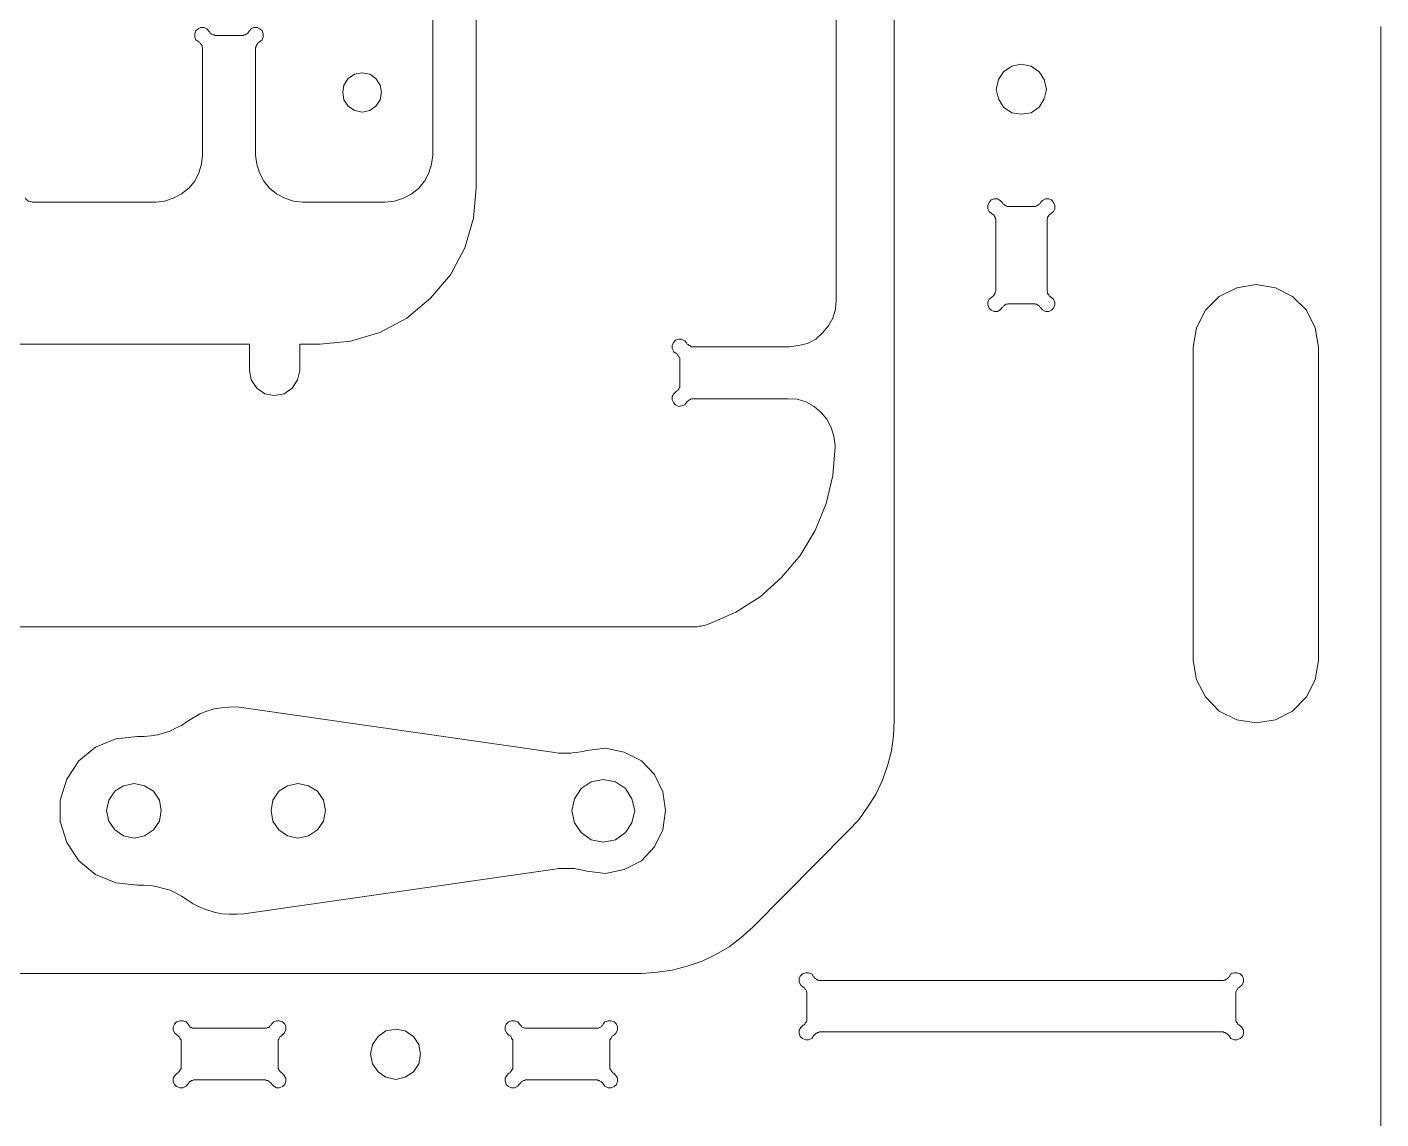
# Model space of a CAD drawing. Header units: inches. Extents: x 0 to 612, y 168 to 624.
# Drawn here: x 280.3 to 365.2, y 237.3 to 305.7 of the extents above; entities that cross this region are included whole.
import ezdxf

# ---------------------------------------------------------------- set-up
doc = ezdxf.new("R2010")
doc.units = ezdxf.units.IN
doc.header["$MEASUREMENT"] = 0
doc.layers.add('Capa 1', color=7, linetype='Continuous')

# ---------------------------------------------------------------- blocks, each defined once
blk = doc.blocks.new('block 1276')
at = {"layer": 'Capa 1', "color": 7, "lineweight": 9, "true_color": 0xffffff}
blk.add_lwpolyline([(355.672, 246.224), (355.775, 246.396), (355.983, 246.466), (356.156, 246.466), (356.363, 246.396), (356.502, 246.259), (356.571, 246.086), (356.571, 245.878), (356.468, 245.705), (356.329, 245.566)], dxfattribs=at)
blk = doc.blocks.new('block 1277')
at = {"layer": 'Capa 1', "color": 7, "lineweight": 9, "true_color": 0xffffff}
blk.add_lwpolyline([(355.672, 246.224), (355.637, 246.189), (355.568, 246.12), (355.533, 246.086), (355.464, 246.051), (355.43, 246.017), (355.36, 246.017), (355.291, 245.981), (355.222, 245.981)], dxfattribs=at)
blk = doc.blocks.new('block 1278')
at = {"layer": 'Capa 1', "color": 7, "lineweight": 9, "true_color": 0xffffff}
blk.add_lwpolyline([(355.222, 245.981), (330.075, 245.981)], dxfattribs=at)
blk = doc.blocks.new('block 1279')
at = {"layer": 'Capa 1', "color": 7, "lineweight": 9, "true_color": 0xffffff}
blk.add_lwpolyline([(330.075, 245.981), (330.006, 245.981), (329.937, 246.017), (329.867, 246.017), (329.833, 246.051), (329.764, 246.086), (329.729, 246.12), (329.66, 246.189), (329.625, 246.224)], dxfattribs=at)
blk = doc.blocks.new('block 1280')
at = {"layer": 'Capa 1', "color": 7, "lineweight": 9, "true_color": 0xffffff}
blk.add_lwpolyline([(328.968, 245.566), (328.83, 245.705), (328.726, 245.878), (328.726, 246.086), (328.795, 246.259), (328.934, 246.396), (329.141, 246.466), (329.314, 246.466), (329.521, 246.396), (329.625, 246.224)], dxfattribs=at)
blk = doc.blocks.new('block 1281')
at = {"layer": 'Capa 1', "color": 7, "lineweight": 9, "true_color": 0xffffff}
blk.add_lwpolyline([(328.968, 245.566), (329.037, 245.532), (329.072, 245.497), (329.106, 245.428), (329.141, 245.394), (329.176, 245.324), (329.21, 245.255), (329.21, 245.187), (329.21, 245.151)], dxfattribs=at)
blk = doc.blocks.new('block 1282')
at = {"layer": 'Capa 1', "color": 7, "lineweight": 9, "true_color": 0xffffff}
blk.add_lwpolyline([(329.21, 245.151), (329.21, 243.595)], dxfattribs=at)
blk = doc.blocks.new('block 1283')
at = {"layer": 'Capa 1', "color": 7, "lineweight": 9, "true_color": 0xffffff}
blk.add_lwpolyline([(329.21, 243.595), (329.21, 243.525), (329.21, 243.491), (329.176, 243.422), (329.141, 243.353), (329.106, 243.318), (329.072, 243.249), (329.037, 243.215), (328.968, 243.18)], dxfattribs=at)
blk = doc.blocks.new('block 1284')
at = {"layer": 'Capa 1', "color": 7, "lineweight": 9, "true_color": 0xffffff}
blk.add_lwpolyline([(329.625, 242.522), (329.521, 242.35), (329.314, 242.28), (329.141, 242.28), (328.934, 242.35), (328.795, 242.488), (328.726, 242.661), (328.726, 242.868), (328.83, 243.042), (328.968, 243.18)], dxfattribs=at)
blk = doc.blocks.new('block 1289')
at = {"layer": 'Capa 1', "color": 7, "lineweight": 9, "true_color": 0xffffff}
blk.add_lwpolyline([(353.424, 266.044), (353.631, 264.834), (354.185, 263.761), (355.049, 262.861), (356.156, 262.309), (357.366, 262.136), (358.577, 262.309), (359.649, 262.861), (360.515, 263.761), (361.068, 264.834), (361.275, 266.044)], dxfattribs=at)
blk = doc.blocks.new('block 1290')
at = {"layer": 'Capa 1', "color": 7, "lineweight": 9, "true_color": 0xffffff}
blk.add_lwpolyline([(353.424, 285.657), (353.424, 266.044)], dxfattribs=at)
blk = doc.blocks.new('block 1291')
at = {"layer": 'Capa 1', "color": 7, "lineweight": 9, "true_color": 0xffffff}
blk.add_lwpolyline([(361.275, 285.657), (361.068, 286.867), (360.515, 287.975), (359.649, 288.839), (358.577, 289.393), (357.366, 289.6), (356.156, 289.393), (355.049, 288.839), (354.185, 287.975), (353.631, 286.867), (353.424, 285.657)], dxfattribs=at)
blk = doc.blocks.new('block 1292')
at = {"layer": 'Capa 1', "color": 7, "lineweight": 9, "true_color": 0xffffff}
blk.add_lwpolyline([(361.275, 266.044), (361.275, 285.657)], dxfattribs=at)
blk = doc.blocks.new('block 1329')
at = {"layer": 'Capa 1', "color": 7, "lineweight": 9, "true_color": 0xffffff}
blk.add_lwpolyline([(325.82, 249.337), (331.805, 255.355)], dxfattribs=at)
blk = doc.blocks.new('block 1332')
at = {"layer": 'Capa 1', "color": 7, "lineweight": 9, "true_color": 0xffffff}
blk.add_lwpolyline([(325.82, 249.337), (325.094, 248.68), (324.333, 248.092), (323.503, 247.607), (322.638, 247.192), (321.704, 246.881), (320.771, 246.639), (319.836, 246.501), (318.867, 246.432)], dxfattribs=at)
blk = doc.blocks.new('block 1333')
at = {"layer": 'Capa 1', "color": 7, "lineweight": 9, "true_color": 0xffffff}
blk.add_lwpolyline([(334.676, 262.273), (334.641, 261.306), (334.503, 260.371), (334.261, 259.438), (333.949, 258.538), (333.534, 257.639), (333.015, 256.843), (332.462, 256.048), (331.805, 255.355)], dxfattribs=at)
blk = doc.blocks.new('block 1486')
at = {"layer": 'Capa 1', "color": 7, "lineweight": 9, "true_color": 0xffffff}
blk.add_lwpolyline([(315.997, 243.007), (311.638, 243.007)], dxfattribs=at)
blk = doc.blocks.new('block 1487')
at = {"layer": 'Capa 1', "color": 7, "lineweight": 9, "true_color": 0xffffff}
blk.add_lwpolyline([(311.188, 243.249), (311.258, 243.18), (311.292, 243.146), (311.327, 243.076), (311.396, 243.042), (311.431, 243.042), (311.5, 243.007), (311.569, 243.007), (311.638, 243.007)], dxfattribs=at)
blk = doc.blocks.new('block 1488')
at = {"layer": 'Capa 1', "color": 7, "lineweight": 9, "true_color": 0xffffff}
blk.add_lwpolyline([(311.188, 243.249), (311.085, 243.388), (310.877, 243.457), (310.704, 243.457), (310.497, 243.388), (310.358, 243.249), (310.289, 243.076), (310.289, 242.868), (310.393, 242.695), (310.531, 242.558)], dxfattribs=at)
blk = doc.blocks.new('block 1489')
at = {"layer": 'Capa 1', "color": 7, "lineweight": 9, "true_color": 0xffffff}
blk.add_lwpolyline([(310.773, 242.142), (310.773, 242.211), (310.773, 242.28), (310.739, 242.315), (310.704, 242.384), (310.67, 242.453), (310.635, 242.488), (310.601, 242.522), (310.531, 242.558)], dxfattribs=at)
blk = doc.blocks.new('block 1490')
at = {"layer": 'Capa 1', "color": 7, "lineweight": 9, "true_color": 0xffffff}
blk.add_lwpolyline([(310.773, 242.142), (310.773, 240.62)], dxfattribs=at)
blk = doc.blocks.new('block 1491')
at = {"layer": 'Capa 1', "color": 7, "lineweight": 9, "true_color": 0xffffff}
blk.add_lwpolyline([(310.531, 240.171), (310.601, 240.205), (310.635, 240.274), (310.67, 240.309), (310.704, 240.344), (310.739, 240.412), (310.773, 240.481), (310.773, 240.551), (310.773, 240.62)], dxfattribs=at)
blk = doc.blocks.new('block 1492')
at = {"layer": 'Capa 1', "color": 7, "lineweight": 9, "true_color": 0xffffff}
blk.add_lwpolyline([(310.531, 240.171), (310.393, 240.032), (310.289, 239.859), (310.289, 239.687), (310.358, 239.479), (310.497, 239.341), (310.704, 239.271), (310.877, 239.271), (311.085, 239.375), (311.188, 239.514)], dxfattribs=at)
blk = doc.blocks.new('block 1493')
at = {"layer": 'Capa 1', "color": 7, "lineweight": 9, "true_color": 0xffffff}
blk.add_lwpolyline([(290.85, 239.756), (290.78, 239.756), (290.711, 239.721), (290.642, 239.721), (290.607, 239.687), (290.538, 239.651), (290.503, 239.617), (290.469, 239.548), (290.435, 239.514)], dxfattribs=at)
blk = doc.blocks.new('block 1494')
at = {"layer": 'Capa 1', "color": 7, "lineweight": 9, "true_color": 0xffffff}
blk.add_lwpolyline([(290.85, 239.756), (295.208, 239.756)], dxfattribs=at)
blk = doc.blocks.new('block 1495')
at = {"layer": 'Capa 1', "color": 7, "lineweight": 9, "true_color": 0xffffff}
blk.add_lwpolyline([(295.658, 239.514), (295.623, 239.548), (295.554, 239.617), (295.519, 239.651), (295.484, 239.687), (295.416, 239.721), (295.346, 239.721), (295.277, 239.756), (295.208, 239.756)], dxfattribs=at)
blk = doc.blocks.new('block 1496')
at = {"layer": 'Capa 1', "color": 7, "lineweight": 9, "true_color": 0xffffff}
blk.add_lwpolyline([(295.658, 239.514), (295.796, 239.375), (295.969, 239.271), (296.142, 239.271), (296.349, 239.341), (296.488, 239.479), (296.557, 239.687), (296.557, 239.859), (296.453, 240.032), (296.314, 240.171)], dxfattribs=at)
blk = doc.blocks.new('block 1497')
at = {"layer": 'Capa 1', "color": 7, "lineweight": 9, "true_color": 0xffffff}
blk.add_lwpolyline([(296.072, 240.62), (296.072, 240.551), (296.072, 240.481), (296.107, 240.412), (296.142, 240.344), (296.176, 240.309), (296.211, 240.274), (296.28, 240.205), (296.314, 240.171)], dxfattribs=at)
blk = doc.blocks.new('block 1498')
at = {"layer": 'Capa 1', "color": 7, "lineweight": 9, "true_color": 0xffffff}
blk.add_lwpolyline([(296.072, 240.62), (296.072, 242.142)], dxfattribs=at)
blk = doc.blocks.new('block 1499')
at = {"layer": 'Capa 1', "color": 7, "lineweight": 9, "true_color": 0xffffff}
blk.add_lwpolyline([(296.314, 242.558), (296.28, 242.522), (296.211, 242.488), (296.176, 242.453), (296.142, 242.384), (296.107, 242.315), (296.072, 242.28), (296.072, 242.211), (296.072, 242.142)], dxfattribs=at)
blk = doc.blocks.new('block 1500')
at = {"layer": 'Capa 1', "color": 7, "lineweight": 9, "true_color": 0xffffff}
blk.add_lwpolyline([(296.314, 242.558), (296.453, 242.695), (296.557, 242.868), (296.557, 243.076), (296.488, 243.249), (296.349, 243.388), (296.142, 243.457), (295.969, 243.457), (295.796, 243.388), (295.658, 243.249)], dxfattribs=at)
blk = doc.blocks.new('block 1501')
at = {"layer": 'Capa 1', "color": 7, "lineweight": 9, "true_color": 0xffffff}
blk.add_lwpolyline([(295.208, 243.007), (295.277, 243.007), (295.346, 243.007), (295.416, 243.042), (295.484, 243.042), (295.519, 243.076), (295.554, 243.146), (295.623, 243.18), (295.658, 243.249)], dxfattribs=at)
blk = doc.blocks.new('block 1502')
at = {"layer": 'Capa 1', "color": 7, "lineweight": 9, "true_color": 0xffffff}
blk.add_lwpolyline([(295.208, 243.007), (290.85, 243.007)], dxfattribs=at)
blk = doc.blocks.new('block 1503')
at = {"layer": 'Capa 1', "color": 7, "lineweight": 9, "true_color": 0xffffff}
blk.add_lwpolyline([(290.435, 243.249), (290.469, 243.18), (290.503, 243.146), (290.538, 243.076), (290.607, 243.042), (290.642, 243.042), (290.711, 243.007), (290.78, 243.007), (290.85, 243.007)], dxfattribs=at)
blk = doc.blocks.new('block 1504')
at = {"layer": 'Capa 1', "color": 7, "lineweight": 9, "true_color": 0xffffff}
blk.add_lwpolyline([(290.435, 243.249), (290.296, 243.388), (290.123, 243.457), (289.916, 243.457), (289.708, 243.388), (289.569, 243.249), (289.5, 243.076), (289.5, 242.868), (289.604, 242.695), (289.743, 242.558)], dxfattribs=at)
blk = doc.blocks.new('block 1505')
at = {"layer": 'Capa 1', "color": 7, "lineweight": 9, "true_color": 0xffffff}
blk.add_lwpolyline([(289.985, 242.142), (289.985, 242.211), (289.985, 242.28), (289.95, 242.315), (289.916, 242.384), (289.881, 242.453), (289.846, 242.488), (289.812, 242.522), (289.743, 242.558)], dxfattribs=at)
blk = doc.blocks.new('block 1506')
at = {"layer": 'Capa 1', "color": 7, "lineweight": 9, "true_color": 0xffffff}
blk.add_lwpolyline([(289.985, 242.142), (289.985, 240.62)], dxfattribs=at)
blk = doc.blocks.new('block 1507')
at = {"layer": 'Capa 1', "color": 7, "lineweight": 9, "true_color": 0xffffff}
blk.add_lwpolyline([(289.743, 240.171), (289.812, 240.205), (289.846, 240.274), (289.881, 240.309), (289.916, 240.344), (289.95, 240.412), (289.985, 240.481), (289.985, 240.551), (289.985, 240.62)], dxfattribs=at)
blk = doc.blocks.new('block 1508')
at = {"layer": 'Capa 1', "color": 7, "lineweight": 9, "true_color": 0xffffff}
blk.add_lwpolyline([(289.743, 240.171), (289.604, 240.032), (289.5, 239.859), (289.5, 239.687), (289.569, 239.479), (289.708, 239.341), (289.916, 239.271), (290.123, 239.271), (290.296, 239.375), (290.435, 239.514)], dxfattribs=at)
blk = doc.blocks.new('block 1525')
at = {"layer": 'Capa 1', "color": 7, "lineweight": 9, "true_color": 0xffffff}
blk.add_lwpolyline([(304.997, 241.381), (304.893, 241.969), (304.547, 242.488), (304.028, 242.834), (303.44, 242.938), (302.817, 242.834), (302.333, 242.488), (301.988, 241.969), (301.849, 241.381), (301.988, 240.759), (302.333, 240.274), (302.817, 239.929), (303.44, 239.79), (304.028, 239.929), (304.547, 240.274), (304.893, 240.759), (304.997, 241.381)], dxfattribs=at)
blk = doc.blocks.new('block 1578')
at = {"layer": 'Capa 1', "color": 7, "lineweight": 9, "true_color": 0xffffff}
blk.add_lwpolyline([(343.842, 288.147), (343.808, 288.182), (343.772, 288.251), (343.703, 288.286), (343.669, 288.32), (343.6, 288.354), (343.53, 288.354), (343.496, 288.39), (343.427, 288.39)], dxfattribs=at)
blk = doc.blocks.new('block 1691')
at = {"layer": 'Capa 1', "color": 7, "lineweight": 9, "true_color": 0xffffff}
blk.add_lwpolyline([(334.676, 262.273), (334.676, 332.008)], dxfattribs=at)
blk = doc.blocks.new('block 1692')
at = {"layer": 'Capa 1', "color": 7, "lineweight": 9, "true_color": 0xffffff}
blk.add_lwpolyline([(61.239, 246.432), (318.867, 246.432)], dxfattribs=at)
blk = doc.blocks.new('block 1766')
at = {"layer": 'Capa 1', "color": 7, "lineweight": 9, "true_color": 0xffffff}
blk.add_lwpolyline([(365.185, 194.477), (365.185, 305.754)], dxfattribs=at)
blk = doc.blocks.new('block 1901')
at = {"layer": 'Capa 1', "color": 7, "lineweight": 9, "true_color": 0xffffff}
blk.add_lwpolyline([(344.223, 301.811), (344.084, 302.434), (343.772, 302.917), (343.254, 303.264), (342.631, 303.401), (342.043, 303.264), (341.524, 302.917), (341.213, 302.434), (341.075, 301.811), (341.213, 301.223), (341.524, 300.704), (342.043, 300.357), (342.631, 300.254), (343.254, 300.357), (343.772, 300.704), (344.084, 301.223), (344.223, 301.811)], dxfattribs=at)
blk = doc.blocks.new('block 1918')
at = {"layer": 'Capa 1', "color": 7, "lineweight": 9, "true_color": 0xffffff}
blk.add_lwpolyline([(343.427, 288.39), (341.87, 288.39)], dxfattribs=at)
blk = doc.blocks.new('block 1919')
at = {"layer": 'Capa 1', "color": 7, "lineweight": 9, "true_color": 0xffffff}
blk.add_lwpolyline([(341.87, 288.39), (341.801, 288.39), (341.767, 288.354), (341.697, 288.354), (341.628, 288.32), (341.594, 288.286), (341.524, 288.251), (341.489, 288.182), (341.455, 288.147)], dxfattribs=at)
blk = doc.blocks.new('block 1920')
at = {"layer": 'Capa 1', "color": 7, "lineweight": 9, "true_color": 0xffffff}
blk.add_lwpolyline([(340.798, 288.805), (340.625, 288.666), (340.556, 288.493), (340.556, 288.32), (340.625, 288.112), (340.764, 287.975), (340.937, 287.905), (341.144, 287.905), (341.316, 288.009), (341.455, 288.147)], dxfattribs=at)
blk = doc.blocks.new('block 1921')
at = {"layer": 'Capa 1', "color": 7, "lineweight": 9, "true_color": 0xffffff}
blk.add_lwpolyline([(340.798, 288.805), (340.833, 288.839), (340.901, 288.874), (340.937, 288.943), (340.971, 288.978), (341.006, 289.047), (341.006, 289.116), (341.04, 289.185), (341.04, 289.254)], dxfattribs=at)
blk = doc.blocks.new('block 1922')
at = {"layer": 'Capa 1', "color": 7, "lineweight": 9, "true_color": 0xffffff}
blk.add_lwpolyline([(341.04, 289.254), (341.04, 293.612)], dxfattribs=at)
blk = doc.blocks.new('block 1923')
at = {"layer": 'Capa 1', "color": 7, "lineweight": 9, "true_color": 0xffffff}
blk.add_lwpolyline([(341.04, 293.612), (341.04, 293.682), (341.006, 293.751), (341.006, 293.82), (340.971, 293.854), (340.937, 293.924), (340.901, 293.959), (340.833, 293.993), (340.798, 294.027)], dxfattribs=at)
blk = doc.blocks.new('block 1924')
at = {"layer": 'Capa 1', "color": 7, "lineweight": 9, "true_color": 0xffffff}
blk.add_lwpolyline([(341.455, 294.72), (341.316, 294.857), (341.144, 294.962), (340.937, 294.962), (340.764, 294.893), (340.625, 294.72), (340.556, 294.547), (340.556, 294.339), (340.625, 294.166), (340.798, 294.027)], dxfattribs=at)
blk = doc.blocks.new('block 1925')
at = {"layer": 'Capa 1', "color": 7, "lineweight": 9, "true_color": 0xffffff}
blk.add_lwpolyline([(341.455, 294.72), (341.489, 294.65), (341.524, 294.615), (341.594, 294.581), (341.628, 294.547), (341.697, 294.512), (341.767, 294.478), (341.801, 294.478), (341.87, 294.478)], dxfattribs=at)
blk = doc.blocks.new('block 1926')
at = {"layer": 'Capa 1', "color": 7, "lineweight": 9, "true_color": 0xffffff}
blk.add_lwpolyline([(341.87, 294.478), (343.427, 294.478)], dxfattribs=at)
blk = doc.blocks.new('block 1927')
at = {"layer": 'Capa 1', "color": 7, "lineweight": 9, "true_color": 0xffffff}
blk.add_lwpolyline([(343.427, 294.478), (343.496, 294.478), (343.53, 294.478), (343.6, 294.512), (343.669, 294.547), (343.703, 294.581), (343.772, 294.615), (343.808, 294.65), (343.842, 294.72)], dxfattribs=at)
blk = doc.blocks.new('block 1928')
at = {"layer": 'Capa 1', "color": 7, "lineweight": 9, "true_color": 0xffffff}
blk.add_lwpolyline([(344.499, 294.027), (344.672, 294.166), (344.741, 294.339), (344.741, 294.547), (344.672, 294.72), (344.534, 294.893), (344.361, 294.962), (344.153, 294.962), (343.98, 294.857), (343.842, 294.72)], dxfattribs=at)
blk = doc.blocks.new('block 1929')
at = {"layer": 'Capa 1', "color": 7, "lineweight": 9, "true_color": 0xffffff}
blk.add_lwpolyline([(344.499, 294.027), (344.465, 293.993), (344.396, 293.959), (344.361, 293.924), (344.326, 293.854), (344.292, 293.82), (344.292, 293.751), (344.257, 293.682), (344.257, 293.612)], dxfattribs=at)
blk = doc.blocks.new('block 1930')
at = {"layer": 'Capa 1', "color": 7, "lineweight": 9, "true_color": 0xffffff}
blk.add_lwpolyline([(344.257, 293.612), (344.257, 289.254)], dxfattribs=at)
blk = doc.blocks.new('block 1931')
at = {"layer": 'Capa 1', "color": 7, "lineweight": 9, "true_color": 0xffffff}
blk.add_lwpolyline([(344.257, 289.254), (344.257, 289.185), (344.292, 289.116), (344.292, 289.047), (344.326, 288.978), (344.361, 288.943), (344.396, 288.874), (344.465, 288.839), (344.499, 288.805)], dxfattribs=at)
blk = doc.blocks.new('block 1932')
at = {"layer": 'Capa 1', "color": 7, "lineweight": 9, "true_color": 0xffffff}
blk.add_lwpolyline([(343.842, 288.147), (343.98, 288.009), (344.153, 287.905), (344.361, 287.905), (344.534, 287.975), (344.672, 288.112), (344.741, 288.32), (344.741, 288.493), (344.672, 288.666), (344.499, 288.805)], dxfattribs=at)
blk = doc.blocks.new('block 2032')
at = {"layer": 'Capa 1', "color": 7, "lineweight": 9, "true_color": 0xffffff}
blk.add_lwpolyline([(311.638, 239.756), (311.569, 239.756), (311.5, 239.721), (311.431, 239.721), (311.396, 239.687), (311.327, 239.651), (311.292, 239.617), (311.258, 239.548), (311.188, 239.514)], dxfattribs=at)
blk = doc.blocks.new('block 2033')
at = {"layer": 'Capa 1', "color": 7, "lineweight": 9, "true_color": 0xffffff}
blk.add_lwpolyline([(315.997, 243.007), (316.065, 243.007), (316.135, 243.007), (316.204, 243.042), (316.238, 243.042), (316.308, 243.076), (316.343, 243.146), (316.412, 243.18), (316.446, 243.249)], dxfattribs=at)
blk = doc.blocks.new('block 2034')
at = {"layer": 'Capa 1', "color": 7, "lineweight": 9, "true_color": 0xffffff}
blk.add_lwpolyline([(317.104, 242.558), (317.242, 242.695), (317.346, 242.868), (317.346, 243.076), (317.276, 243.249), (317.138, 243.388), (316.931, 243.457), (316.758, 243.457), (316.55, 243.388), (316.446, 243.249)], dxfattribs=at)
blk = doc.blocks.new('block 2035')
at = {"layer": 'Capa 1', "color": 7, "lineweight": 9, "true_color": 0xffffff}
blk.add_lwpolyline([(317.104, 242.558), (317.034, 242.522), (317, 242.488), (316.965, 242.453), (316.931, 242.384), (316.896, 242.315), (316.861, 242.28), (316.861, 242.211), (316.861, 242.142)], dxfattribs=at)
blk = doc.blocks.new('block 2036')
at = {"layer": 'Capa 1', "color": 7, "lineweight": 9, "true_color": 0xffffff}
blk.add_lwpolyline([(316.861, 240.62), (316.861, 242.142)], dxfattribs=at)
blk = doc.blocks.new('block 2037')
at = {"layer": 'Capa 1', "color": 7, "lineweight": 9, "true_color": 0xffffff}
blk.add_lwpolyline([(316.861, 240.62), (316.861, 240.551), (316.861, 240.481), (316.896, 240.412), (316.931, 240.344), (316.965, 240.309), (317, 240.274), (317.034, 240.205), (317.104, 240.171)], dxfattribs=at)
blk = doc.blocks.new('block 2038')
at = {"layer": 'Capa 1', "color": 7, "lineweight": 9, "true_color": 0xffffff}
blk.add_lwpolyline([(316.446, 239.514), (316.55, 239.375), (316.758, 239.271), (316.931, 239.271), (317.138, 239.341), (317.276, 239.479), (317.346, 239.687), (317.346, 239.859), (317.242, 240.032), (317.104, 240.171)], dxfattribs=at)
blk = doc.blocks.new('block 2039')
at = {"layer": 'Capa 1', "color": 7, "lineweight": 9, "true_color": 0xffffff}
blk.add_lwpolyline([(316.446, 239.514), (316.412, 239.548), (316.343, 239.617), (316.308, 239.651), (316.238, 239.687), (316.204, 239.721), (316.135, 239.721), (316.065, 239.756), (315.997, 239.756)], dxfattribs=at)
blk = doc.blocks.new('block 2040')
at = {"layer": 'Capa 1', "color": 7, "lineweight": 9, "true_color": 0xffffff}
blk.add_lwpolyline([(311.638, 239.756), (315.997, 239.756)], dxfattribs=at)
blk = doc.blocks.new('block 2239')
at = {"layer": 'Capa 1', "color": 7, "lineweight": 9, "true_color": 0xffffff}
blk.add_lwpolyline([(330.075, 242.765), (355.222, 242.765)], dxfattribs=at)
blk = doc.blocks.new('block 2240')
at = {"layer": 'Capa 1', "color": 7, "lineweight": 9, "true_color": 0xffffff}
blk.add_lwpolyline([(329.625, 242.522), (329.66, 242.558), (329.729, 242.626), (329.764, 242.661), (329.833, 242.695), (329.867, 242.73), (329.937, 242.73), (330.006, 242.765), (330.075, 242.765)], dxfattribs=at)
blk = doc.blocks.new('block 2241')
at = {"layer": 'Capa 1', "color": 7, "lineweight": 9, "true_color": 0xffffff}
blk.add_lwpolyline([(356.087, 245.151), (356.087, 245.187), (356.087, 245.255), (356.121, 245.324), (356.156, 245.394), (356.19, 245.428), (356.226, 245.497), (356.26, 245.532), (356.329, 245.566)], dxfattribs=at)
blk = doc.blocks.new('block 2242')
at = {"layer": 'Capa 1', "color": 7, "lineweight": 9, "true_color": 0xffffff}
blk.add_lwpolyline([(356.087, 243.595), (356.087, 245.151)], dxfattribs=at)
blk = doc.blocks.new('block 2243')
at = {"layer": 'Capa 1', "color": 7, "lineweight": 9, "true_color": 0xffffff}
blk.add_lwpolyline([(356.329, 243.18), (356.26, 243.215), (356.226, 243.249), (356.19, 243.318), (356.156, 243.353), (356.121, 243.422), (356.087, 243.491), (356.087, 243.525), (356.087, 243.595)], dxfattribs=at)
blk = doc.blocks.new('block 2244')
at = {"layer": 'Capa 1', "color": 7, "lineweight": 9, "true_color": 0xffffff}
blk.add_lwpolyline([(356.329, 243.18), (356.468, 243.042), (356.571, 242.868), (356.571, 242.661), (356.502, 242.488), (356.363, 242.35), (356.156, 242.28), (355.983, 242.28), (355.775, 242.35), (355.672, 242.522)], dxfattribs=at)
blk = doc.blocks.new('block 2245')
at = {"layer": 'Capa 1', "color": 7, "lineweight": 9, "true_color": 0xffffff}
blk.add_lwpolyline([(355.222, 242.765), (355.291, 242.765), (355.36, 242.73), (355.43, 242.73), (355.464, 242.695), (355.533, 242.661), (355.568, 242.626), (355.637, 242.558), (355.672, 242.522)], dxfattribs=at)
blk = doc.blocks.new('block 2377')
at = {"layer": 'Capa 1', "color": 7, "lineweight": 9, "true_color": 0xffffff}
blk.add_lwpolyline([(323.088, 268.327), (324.748, 269.054), (326.27, 270.022), (327.619, 271.232), (328.795, 272.616), (329.729, 274.173), (330.421, 275.867), (330.836, 277.632), (330.975, 279.431)], dxfattribs=at)
blk = doc.blocks.new('block 2378')
at = {"layer": 'Capa 1', "color": 7, "lineweight": 9, "true_color": 0xffffff}
blk.add_lwpolyline([(330.975, 279.431), (330.975, 279.5)], dxfattribs=at)
blk = doc.blocks.new('block 2382')
at = {"layer": 'Capa 1', "color": 7, "lineweight": 9, "true_color": 0xffffff}
blk.add_lwpolyline([(308.49, 295.653), (308.317, 293.751), (307.764, 291.883), (306.865, 290.188), (305.62, 288.735), (304.132, 287.49), (302.438, 286.591), (300.604, 286.037), (298.702, 285.864)], dxfattribs=at)
blk = doc.blocks.new('block 2385')
at = {"layer": 'Capa 1', "color": 7, "lineweight": 9, "true_color": 0xffffff}
blk.add_lwpolyline([(294.274, 285.864), (294.274, 284.204)], dxfattribs=at)
blk = doc.blocks.new('block 2389')
at = {"layer": 'Capa 1', "color": 7, "lineweight": 9, "true_color": 0xffffff}
blk.add_lwpolyline([(328.104, 285.691), (328.691, 285.761), (329.245, 285.898), (329.764, 286.176), (330.179, 286.557), (330.56, 287.006), (330.836, 287.49), (331.009, 288.044), (331.044, 288.632)], dxfattribs=at)
blk = doc.blocks.new('block 2390')
at = {"layer": 'Capa 1', "color": 7, "lineweight": 9, "true_color": 0xffffff}
blk.add_lwpolyline([(322.119, 268.154), (322.223, 268.154), (322.361, 268.154), (322.465, 268.188), (322.604, 268.188), (322.707, 268.224), (322.846, 268.258), (322.949, 268.293), (323.088, 268.327)], dxfattribs=at)
blk = doc.blocks.new('block 2394')
at = {"layer": 'Capa 1', "color": 7, "lineweight": 9, "true_color": 0xffffff}
blk.add_lwpolyline([(294.274, 284.204), (294.378, 283.616), (294.724, 283.097), (295.243, 282.751), (295.831, 282.647), (296.453, 282.751), (296.938, 283.097), (297.283, 283.616), (297.422, 284.204)], dxfattribs=at)
blk = doc.blocks.new('block 2397')
at = {"layer": 'Capa 1', "color": 7, "lineweight": 9, "true_color": 0xffffff}
blk.add_lwpolyline([(297.422, 284.204), (297.422, 285.864)], dxfattribs=at)
blk = doc.blocks.new('block 2398')
at = {"layer": 'Capa 1', "color": 7, "lineweight": 9, "true_color": 0xffffff}
blk.add_lwpolyline([(297.422, 285.864), (298.702, 285.864)], dxfattribs=at)
blk = doc.blocks.new('block 2401')
at = {"layer": 'Capa 1', "color": 7, "lineweight": 9, "true_color": 0xffffff}
blk.add_lwpolyline([(330.975, 279.5), (330.905, 280.088), (330.732, 280.642), (330.455, 281.16), (330.109, 281.575), (329.66, 281.956), (329.141, 282.232), (328.588, 282.405), (328.034, 282.439)], dxfattribs=at)
blk = doc.blocks.new('block 2403')
at = {"layer": 'Capa 1', "color": 7, "lineweight": 9, "true_color": 0xffffff}
blk.add_lwpolyline([(308.49, 295.653), (308.49, 310.077)], dxfattribs=at)
blk = doc.blocks.new('block 2404')
at = {"layer": 'Capa 1', "color": 7, "lineweight": 9, "true_color": 0xffffff}
blk.add_lwpolyline([(322.119, 268.154), (274.73, 268.154)], dxfattribs=at)
blk = doc.blocks.new('block 2405')
at = {"layer": 'Capa 1', "color": 7, "lineweight": 9, "true_color": 0xffffff}
blk.add_lwpolyline([(270.614, 285.864), (294.274, 285.864)], dxfattribs=at)
blk = doc.blocks.new('block 2406')
at = {"layer": 'Capa 1', "color": 7, "lineweight": 9, "true_color": 0xffffff}
blk.add_lwpolyline([(328.034, 282.439), (322.119, 282.439)], dxfattribs=at)
blk = doc.blocks.new('block 2407')
at = {"layer": 'Capa 1', "color": 7, "lineweight": 9, "true_color": 0xffffff}
blk.add_lwpolyline([(322.119, 282.439), (322.05, 282.439), (321.98, 282.439), (321.911, 282.405), (321.877, 282.371), (321.808, 282.336), (321.773, 282.302), (321.704, 282.267), (321.669, 282.198)], dxfattribs=at)
blk = doc.blocks.new('block 2408')
at = {"layer": 'Capa 1', "color": 7, "lineweight": 9, "true_color": 0xffffff}
blk.add_lwpolyline([(321.669, 282.198), (321.565, 282.06), (321.358, 281.99), (321.186, 281.956), (320.978, 282.06), (320.84, 282.198), (320.771, 282.371), (320.771, 282.578), (320.874, 282.751), (321.013, 282.89)], dxfattribs=at)
blk = doc.blocks.new('block 2409')
at = {"layer": 'Capa 1', "color": 7, "lineweight": 9, "true_color": 0xffffff}
blk.add_lwpolyline([(321.013, 282.89), (321.081, 282.924), (321.116, 282.959), (321.15, 282.993), (321.186, 283.062), (321.22, 283.132), (321.254, 283.166), (321.254, 283.235), (321.254, 283.305)], dxfattribs=at)
blk = doc.blocks.new('block 2410')
at = {"layer": 'Capa 1', "color": 7, "lineweight": 9, "true_color": 0xffffff}
blk.add_lwpolyline([(321.254, 283.305), (321.254, 284.826)], dxfattribs=at)
blk = doc.blocks.new('block 2411')
at = {"layer": 'Capa 1', "color": 7, "lineweight": 9, "true_color": 0xffffff}
blk.add_lwpolyline([(321.254, 284.826), (321.254, 284.896), (321.254, 284.965), (321.22, 285.034), (321.186, 285.069), (321.15, 285.138), (321.116, 285.173), (321.081, 285.242), (321.013, 285.276)], dxfattribs=at)
blk = doc.blocks.new('block 2412')
at = {"layer": 'Capa 1', "color": 7, "lineweight": 9, "true_color": 0xffffff}
blk.add_lwpolyline([(321.013, 285.276), (320.874, 285.38), (320.771, 285.588), (320.771, 285.761), (320.84, 285.968), (320.978, 286.106), (321.186, 286.176), (321.358, 286.176), (321.565, 286.072), (321.669, 285.934)], dxfattribs=at)
blk = doc.blocks.new('block 2413')
at = {"layer": 'Capa 1', "color": 7, "lineweight": 9, "true_color": 0xffffff}
blk.add_lwpolyline([(321.669, 285.934), (321.704, 285.864), (321.773, 285.83), (321.808, 285.795), (321.877, 285.761), (321.911, 285.726), (321.98, 285.691), (322.05, 285.691), (322.119, 285.691)], dxfattribs=at)
blk = doc.blocks.new('block 2414')
at = {"layer": 'Capa 1', "color": 7, "lineweight": 9, "true_color": 0xffffff}
blk.add_lwpolyline([(322.119, 285.691), (328.104, 285.691)], dxfattribs=at)
blk = doc.blocks.new('block 2415')
at = {"layer": 'Capa 1', "color": 7, "lineweight": 9, "true_color": 0xffffff}
blk.add_lwpolyline([(331.044, 288.632), (331.044, 315.785)], dxfattribs=at)
blk = doc.blocks.new('block 2432')
at = {"layer": 'Capa 1', "color": 7, "lineweight": 9, "true_color": 0xffffff}
blk.add_lwpolyline([(293.824, 305.2), (293.894, 305.2), (293.928, 305.235), (293.997, 305.235), (294.066, 305.27), (294.101, 305.305), (294.17, 305.339), (294.205, 305.408), (294.239, 305.442)], dxfattribs=at)
blk = doc.blocks.new('block 2433')
at = {"layer": 'Capa 1', "color": 7, "lineweight": 9, "true_color": 0xffffff}
blk.add_lwpolyline([(294.239, 305.442), (294.378, 305.615), (294.551, 305.685), (294.758, 305.685), (294.931, 305.615), (295.069, 305.478), (295.139, 305.305), (295.139, 305.097), (295.069, 304.924), (294.896, 304.785)], dxfattribs=at)
blk = doc.blocks.new('block 2434')
at = {"layer": 'Capa 1', "color": 7, "lineweight": 9, "true_color": 0xffffff}
blk.add_lwpolyline([(294.896, 304.785), (294.862, 304.751), (294.793, 304.716), (294.758, 304.646), (294.724, 304.612), (294.689, 304.543), (294.689, 304.474), (294.654, 304.439), (294.654, 304.37)], dxfattribs=at)
blk = doc.blocks.new('block 2435')
at = {"layer": 'Capa 1', "color": 7, "lineweight": 9, "true_color": 0xffffff}
blk.add_lwpolyline([(294.654, 304.37), (294.654, 297.694)], dxfattribs=at)
blk = doc.blocks.new('block 2436')
at = {"layer": 'Capa 1', "color": 7, "lineweight": 9, "true_color": 0xffffff}
blk.add_lwpolyline([(297.595, 294.754), (302.783, 294.754)], dxfattribs=at)
blk = doc.blocks.new('block 2437')
at = {"layer": 'Capa 1', "color": 7, "lineweight": 9, "true_color": 0xffffff}
blk.add_lwpolyline([(305.758, 297.694), (305.758, 322.219)], dxfattribs=at)
blk = doc.blocks.new('block 2452')
at = {"layer": 'Capa 1', "color": 7, "lineweight": 9, "true_color": 0xffffff}
blk.add_lwpolyline([(300.12, 301.638), (300.189, 301.153), (300.465, 300.772), (300.846, 300.496), (301.33, 300.393), (301.814, 300.496), (302.195, 300.772), (302.472, 301.153), (302.541, 301.638), (302.472, 302.087), (302.195, 302.502), (301.814, 302.779), (301.33, 302.848), (300.846, 302.779), (300.465, 302.502), (300.189, 302.087), (300.12, 301.638)], dxfattribs=at)
blk = doc.blocks.new('block 2457')
at = {"layer": 'Capa 1', "color": 7, "lineweight": 9, "true_color": 0xffffff}
blk.add_lwpolyline([(288.394, 294.754), (288.947, 294.823), (289.5, 294.996), (290.019, 295.273), (290.469, 295.619), (290.85, 296.068), (291.092, 296.587), (291.265, 297.141), (291.334, 297.694)], dxfattribs=at)
blk = doc.blocks.new('block 2458')
at = {"layer": 'Capa 1', "color": 7, "lineweight": 9, "true_color": 0xffffff}
blk.add_lwpolyline([(294.654, 297.694), (294.724, 297.141), (294.896, 296.587), (295.173, 296.068), (295.519, 295.619), (295.969, 295.273), (296.488, 294.996), (297.041, 294.823), (297.595, 294.754)], dxfattribs=at)
blk = doc.blocks.new('block 2462')
at = {"layer": 'Capa 1', "color": 7, "lineweight": 9, "true_color": 0xffffff}
blk.add_lwpolyline([(302.783, 294.754), (303.371, 294.823), (303.925, 294.996), (304.443, 295.273), (304.893, 295.619), (305.239, 296.068), (305.516, 296.587), (305.688, 297.141), (305.758, 297.694)], dxfattribs=at)
blk = doc.blocks.new('block 2483')
at = {"layer": 'Capa 1', "color": 7, "lineweight": 9, "true_color": 0xffffff}
blk.add_lwpolyline([(280.23, 295.031), (280.265, 294.962), (280.299, 294.927), (280.369, 294.857), (280.403, 294.823), (280.472, 294.823), (280.542, 294.789), (280.576, 294.789), (280.646, 294.754)], dxfattribs=at)
blk = doc.blocks.new('block 2484')
at = {"layer": 'Capa 1', "color": 7, "lineweight": 9, "true_color": 0xffffff}
blk.add_lwpolyline([(280.646, 294.754), (288.394, 294.754)], dxfattribs=at)
blk = doc.blocks.new('block 2485')
at = {"layer": 'Capa 1', "color": 7, "lineweight": 9, "true_color": 0xffffff}
blk.add_lwpolyline([(291.334, 297.694), (291.334, 304.37)], dxfattribs=at)
blk = doc.blocks.new('block 2486')
at = {"layer": 'Capa 1', "color": 7, "lineweight": 9, "true_color": 0xffffff}
blk.add_lwpolyline([(291.334, 304.37), (291.334, 304.439), (291.299, 304.474), (291.299, 304.543), (291.265, 304.612), (291.23, 304.646), (291.195, 304.716), (291.126, 304.751), (291.092, 304.785)], dxfattribs=at)
blk = doc.blocks.new('block 2487')
at = {"layer": 'Capa 1', "color": 7, "lineweight": 9, "true_color": 0xffffff}
blk.add_lwpolyline([(291.092, 304.785), (290.919, 304.924), (290.85, 305.097), (290.85, 305.305), (290.919, 305.478), (291.057, 305.615), (291.23, 305.685), (291.438, 305.685), (291.61, 305.615), (291.749, 305.442)], dxfattribs=at)
blk = doc.blocks.new('block 2488')
at = {"layer": 'Capa 1', "color": 7, "lineweight": 9, "true_color": 0xffffff}
blk.add_lwpolyline([(291.749, 305.442), (291.784, 305.408), (291.818, 305.339), (291.887, 305.305), (291.922, 305.27), (291.991, 305.235), (292.06, 305.235), (292.129, 305.2), (292.164, 305.2)], dxfattribs=at)
blk = doc.blocks.new('block 2489')
at = {"layer": 'Capa 1', "color": 7, "lineweight": 9, "true_color": 0xffffff}
blk.add_lwpolyline([(292.164, 305.2), (293.824, 305.2)], dxfattribs=at)
blk = doc.blocks.new('block 3149')
at = {"layer": 'Capa 1', "color": 7, "lineweight": 9, "true_color": 0xffffff}
blk.add_lwpolyline([(287.252, 251.966), (287.667, 251.966), (288.082, 251.932), (288.498, 251.862), (288.878, 251.759), (289.293, 251.654), (289.639, 251.481), (290.019, 251.274), (290.365, 251.032)], dxfattribs=at)
blk = doc.blocks.new('block 3150')
at = {"layer": 'Capa 1', "color": 7, "lineweight": 9, "true_color": 0xffffff}
blk.add_lwpolyline([(297.318, 258.331), (296.661, 258.192), (296.107, 257.846), (295.727, 257.293), (295.623, 256.636), (295.727, 255.979), (296.107, 255.425), (296.661, 255.045), (297.318, 254.906), (297.975, 255.045), (298.529, 255.425), (298.909, 255.979), (299.047, 256.636), (298.909, 257.293), (298.529, 257.846), (297.975, 258.192), (297.318, 258.331)], dxfattribs=at)
blk = doc.blocks.new('block 3151')
at = {"layer": 'Capa 1', "color": 7, "lineweight": 9, "true_color": 0xffffff}
blk.add_lwpolyline([(313.402, 260.268), (293.928, 263.069)], dxfattribs=at)
blk = doc.blocks.new('block 3152')
at = {"layer": 'Capa 1', "color": 7, "lineweight": 9, "true_color": 0xffffff}
blk.add_lwpolyline([(293.928, 263.069), (293.478, 263.139), (292.994, 263.104), (292.51, 263.069), (292.06, 263), (291.61, 262.861), (291.161, 262.688), (290.746, 262.446), (290.365, 262.204)], dxfattribs=at)
blk = doc.blocks.new('block 3153')
at = {"layer": 'Capa 1', "color": 7, "lineweight": 9, "true_color": 0xffffff}
blk.add_lwpolyline([(290.365, 262.204), (290.019, 261.963), (289.639, 261.79), (289.293, 261.616), (288.878, 261.479), (288.498, 261.374), (288.082, 261.306), (287.667, 261.271), (287.252, 261.271)], dxfattribs=at)
blk = doc.blocks.new('block 3154')
at = {"layer": 'Capa 1', "color": 7, "lineweight": 9, "true_color": 0xffffff}
blk.add_lwpolyline([(287.252, 261.271), (285.903, 261.132), (284.623, 260.613), (283.585, 259.749), (282.824, 258.607), (282.409, 257.293), (282.409, 255.943), (282.824, 254.629), (283.585, 253.488), (284.623, 252.623), (285.903, 252.104), (287.252, 251.966)], dxfattribs=at)
blk = doc.blocks.new('block 3155')
at = {"layer": 'Capa 1', "color": 7, "lineweight": 9, "true_color": 0xffffff}
blk.add_lwpolyline([(290.365, 251.032), (290.746, 250.79), (291.161, 250.582), (291.61, 250.409), (292.06, 250.271), (292.51, 250.167), (292.994, 250.133), (293.478, 250.133), (293.928, 250.167)], dxfattribs=at)
blk = doc.blocks.new('block 3156')
at = {"layer": 'Capa 1', "color": 7, "lineweight": 9, "true_color": 0xffffff}
blk.add_lwpolyline([(293.928, 250.167), (313.402, 252.969)], dxfattribs=at)
blk = doc.blocks.new('block 3157')
at = {"layer": 'Capa 1', "color": 7, "lineweight": 9, "true_color": 0xffffff}
blk.add_lwpolyline([(313.402, 252.969), (313.645, 253.004), (313.921, 253.004), (314.163, 253.004), (314.405, 253.004), (314.647, 253.004), (314.924, 252.935), (315.166, 252.899), (315.408, 252.831)], dxfattribs=at)
blk = doc.blocks.new('block 3158')
at = {"layer": 'Capa 1', "color": 7, "lineweight": 9, "true_color": 0xffffff}
blk.add_lwpolyline([(315.408, 252.831), (316.585, 252.692), (317.761, 252.935), (318.833, 253.488), (319.663, 254.353), (320.182, 255.425), (320.355, 256.636), (320.182, 257.812), (319.663, 258.884), (318.833, 259.749), (317.761, 260.302), (316.585, 260.544), (315.408, 260.406)], dxfattribs=at)
blk = doc.blocks.new('block 3159')
at = {"layer": 'Capa 1', "color": 7, "lineweight": 9, "true_color": 0xffffff}
blk.add_lwpolyline([(315.408, 260.406), (315.166, 260.337), (314.89, 260.302), (314.647, 260.268), (314.405, 260.233), (314.163, 260.233), (313.887, 260.233), (313.645, 260.233), (313.402, 260.268)], dxfattribs=at)
blk = doc.blocks.new('block 3160')
at = {"layer": 'Capa 1', "color": 7, "lineweight": 9, "true_color": 0xffffff}
blk.add_lwpolyline([(287.044, 258.331), (286.387, 258.192), (285.834, 257.846), (285.453, 257.293), (285.315, 256.636), (285.453, 255.979), (285.834, 255.425), (286.387, 255.045), (287.044, 254.906), (287.702, 255.045), (288.255, 255.425), (288.636, 255.979), (288.739, 256.636), (288.636, 257.293), (288.255, 257.846), (287.702, 258.192), (287.044, 258.331)], dxfattribs=at)
blk = doc.blocks.new('block 3161')
at = {"layer": 'Capa 1', "color": 7, "lineweight": 9, "true_color": 0xffffff}
blk.add_lwpolyline([(316.446, 258.572), (315.686, 258.435), (315.062, 258.02), (314.647, 257.361), (314.475, 256.636), (314.647, 255.874), (315.062, 255.252), (315.686, 254.803), (316.446, 254.664), (317.207, 254.803), (317.83, 255.252), (318.245, 255.874), (318.418, 256.636), (318.245, 257.361), (317.83, 258.02), (317.207, 258.435), (316.446, 258.572)], dxfattribs=at)

msp = doc.modelspace()

# ---------------------------------------------------------------- block references
at = {"layer": 'Capa 1'}
for name in ['block 1691', 'block 2437', 'block 2415', 'block 2403', 'block 2487', 'block 2433', 'block 1766', 'block 2486', 'block 2488', 'block 2489', 'block 2432', 'block 2434', 'block 2485', 'block 2435', 'block 1901', 'block 2452', 'block 2457', 'block 2458', 'block 2462', 'block 2382', 'block 2483', 'block 2484', 'block 2436', 'block 1924', 'block 1925', 'block 1926', 'block 1927', 'block 1928', 'block 1923', 'block 1922', 'block 1929', 'block 1930', 'block 1291', 'block 2389', 'block 1920', 'block 1921', 'block 1932', 'block 1931', 'block 1919', 'block 1918', 'block 1578', 'block 2412', 'block 2405', 'block 2385', 'block 2397', 'block 2398', 'block 2411', 'block 2413', 'block 2414', 'block 1290', 'block 1292', 'block 2410', 'block 2394', 'block 2408', 'block 2409', 'block 2407', 'block 2406', 'block 2401', 'block 2377', 'block 2378', 'block 2404', 'block 2390', 'block 1289', 'block 3152', 'block 3151', 'block 3153', 'block 1333', 'block 3154', 'block 3158', 'block 3159', 'block 3160', 'block 3150', 'block 3161', 'block 1329', 'block 3156', 'block 3157', 'block 3149', 'block 3155', 'block 1332', 'block 1692', 'block 1280', 'block 1279', 'block 1277', 'block 1276', 'block 1281', 'block 1278', 'block 2241', 'block 1282', 'block 2242', 'block 1283', 'block 2243', 'block 1504', 'block 1503', 'block 1502', 'block 1501', 'block 1500', 'block 1525', 'block 1488', 'block 1487', 'block 1486', 'block 2033', 'block 2034', 'block 1284', 'block 2240', 'block 2239', 'block 2245', 'block 2244', 'block 1505', 'block 1506', 'block 1499', 'block 1498', 'block 1489', 'block 1490', 'block 2035', 'block 2036', 'block 1508', 'block 1507', 'block 1496', 'block 1497', 'block 1492', 'block 1491', 'block 2038', 'block 2037', 'block 1493', 'block 1494', 'block 1495', 'block 2032', 'block 2040', 'block 2039']:
    msp.add_blockref(name, (0, 0), dxfattribs=at)

doc.saveas('drawing.dxf')
